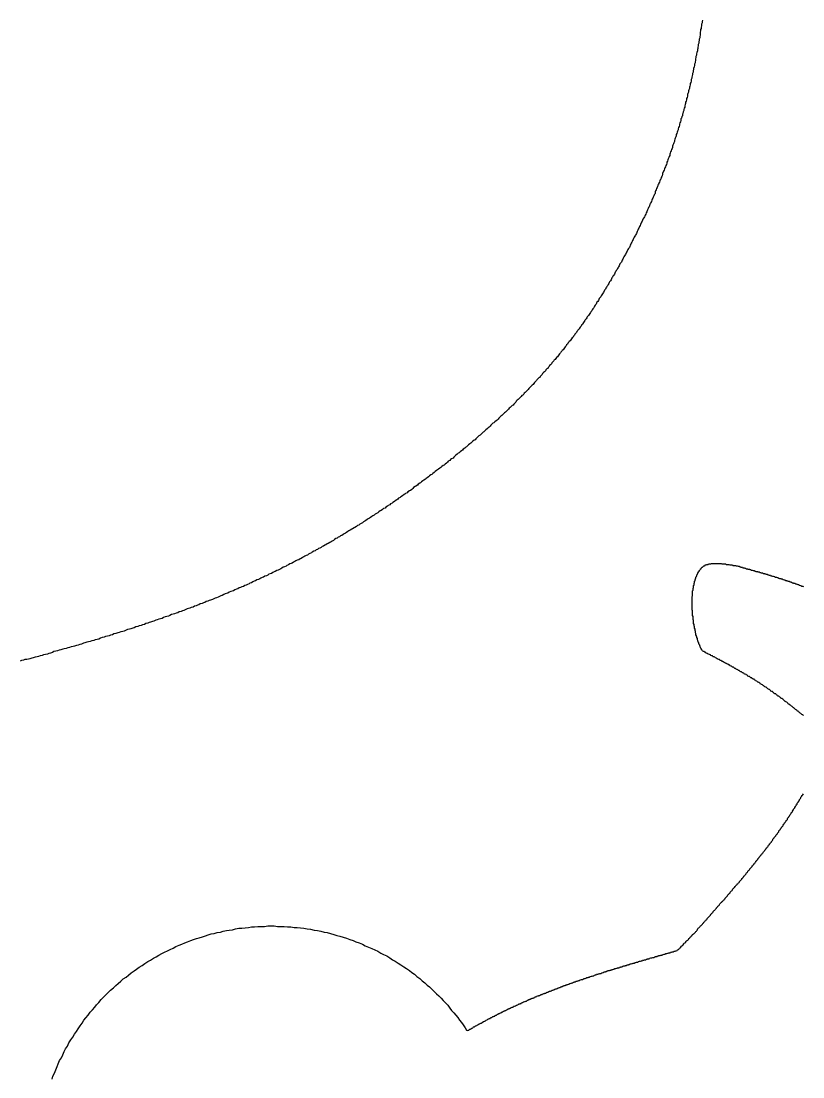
# Model space of a CAD drawing. Header units: millimetres. Extents: x 111 to 2999, y 81 to 1941.
# Drawn here: x 974.79 to 991.46, y 1515.5 to 1538.02 of the extents above; entities that cross this region are included whole.
import ezdxf

# ---------------------------------------------------------------- set-up
doc = ezdxf.new("R2010")
doc.units = ezdxf.units.MM

msp = doc.modelspace()

# ---------------------------------------------------------------- linework, layer by layer
for points in [[(989.32, 1538.043, 0), (989.31, 1538.013, 0), (989.31, 1537.983, 0), (989.3, 1537.953, 0), (989.3, 1537.923, 0), (989.29, 1537.893, 0), (989.29, 1537.863, 0), (989.28, 1537.843, 0), (989.28, 1537.813, 0), (989.27, 1537.783, 0), (989.27, 1537.753, 0), (989.27, 1537.723, 0), (989.26, 1537.693, 0), (989.26, 1537.663, 0), (989.25, 1537.633, 0), (989.25, 1537.603, 0), (989.24, 1537.583, 0), (989.24, 1537.553, 0), (989.23, 1537.523, 0), (989.23, 1537.493, 0), (989.22, 1537.463, 0), (989.22, 1537.433, 0), (989.21, 1537.413, 0), (989.21, 1537.383, 0), (989.2, 1537.353, 0), (989.19, 1537.323, 0), (989.19, 1537.293, 0), (989.18, 1537.263, 0), (989.18, 1537.243, 0), (989.17, 1537.213, 0), (989.17, 1537.183, 0), (989.16, 1537.153, 0), (989.16, 1537.133, 0), (989.15, 1537.103, 0), (989.15, 1537.073, 0), (989.14, 1537.043, 0), (989.13, 1537.013, 0), (989.13, 1536.993, 0), (989.12, 1536.963, 0), (989.12, 1536.933, 0), (989.11, 1536.903, 0), (989.11, 1536.883, 0), (989.1, 1536.853, 0), (989.09, 1536.823, 0), (989.09, 1536.803, 0), (989.08, 1536.773, 0), (989.08, 1536.743, 0), (989.07, 1536.713, 0), (989.06, 1536.693, 0), (989.06, 1536.663, 0), (989.05, 1536.633, 0), (989.04, 1536.613, 0), (989.04, 1536.583, 0), (989.03, 1536.553, 0), (989.02, 1536.533, 0), (989.02, 1536.503, 0), (989.01, 1536.473, 0), (989, 1536.453, 0), (989, 1536.423, 0), (988.99, 1536.393, 0), (988.98, 1536.373, 0), (988.98, 1536.343, 0), (988.97, 1536.313, 0), (988.96, 1536.293, 0), (988.96, 1536.263, 0), (988.95, 1536.243, 0), (988.94, 1536.213, 0), (988.94, 1536.183, 0), (988.93, 1536.163, 0), (988.92, 1536.133, 0), (988.92, 1536.113, 0), (988.91, 1536.083, 0), (988.9, 1536.053, 0), (988.89, 1536.033, 0), (988.89, 1536.003, 0), (988.88, 1535.983, 0), (988.87, 1535.953, 0), (988.86, 1535.933, 0), (988.86, 1535.903, 0), (988.85, 1535.873, 0), (988.84, 1535.853, 0), (988.83, 1535.823, 0), (988.83, 1535.803, 0), (988.82, 1535.773, 0), (988.81, 1535.753, 0), (988.8, 1535.723, 0), (988.8, 1535.703, 0), (988.79, 1535.673, 0), (988.78, 1535.653, 0), (988.77, 1535.623, 0), (988.76, 1535.603, 0), (988.76, 1535.573, 0), (988.75, 1535.553, 0), (988.74, 1535.523, 0), (988.73, 1535.503, 0), (988.72, 1535.473, 0), (988.72, 1535.453, 0), (988.71, 1535.423, 0), (988.7, 1535.403, 0), (988.69, 1535.373, 0), (988.68, 1535.353, 0), (988.68, 1535.323, 0), (988.67, 1535.303, 0), (988.66, 1535.283, 0), (988.65, 1535.253, 0), (988.64, 1535.233, 0), (988.63, 1535.203, 0), (988.62, 1535.183, 0), (988.62, 1535.153, 0), (988.61, 1535.133, 0), (988.6, 1535.113, 0), (988.59, 1535.083, 0), (988.58, 1535.063, 0), (988.57, 1535.033, 0), (988.56, 1535.013, 0), (988.56, 1534.993, 0), (988.55, 1534.963, 0), (988.54, 1534.943, 0), (988.53, 1534.913, 0), (988.52, 1534.893, 0), (988.51, 1534.873, 0), (988.5, 1534.843, 0), (988.49, 1534.823, 0), (988.48, 1534.803, 0), (988.47, 1534.773, 0), (988.47, 1534.753, 0), (988.46, 1534.723, 0), (988.45, 1534.703, 0), (988.44, 1534.683, 0), (988.43, 1534.653, 0), (988.42, 1534.633, 0), (988.41, 1534.613, 0), (988.4, 1534.583, 0), (988.39, 1534.563, 0), (988.38, 1534.543, 0), (988.37, 1534.523, 0), (988.36, 1534.493, 0), (988.35, 1534.473, 0), (988.34, 1534.453, 0), (988.33, 1534.423, 0), (988.32, 1534.403, 0), (988.31, 1534.383, 0), (988.31, 1534.353, 0), (988.3, 1534.333, 0), (988.29, 1534.313, 0), (988.28, 1534.293, 0), (988.27, 1534.263, 0), (988.26, 1534.243, 0), (988.25, 1534.223, 0), (988.24, 1534.203, 0), (988.23, 1534.173, 0), (988.22, 1534.153, 0), (988.21, 1534.133, 0), (988.2, 1534.113, 0), (988.19, 1534.083, 0), (988.18, 1534.063, 0), (988.17, 1534.043, 0), (988.16, 1534.023, 0), (988.15, 1533.993, 0), (988.14, 1533.973, 0), (988.13, 1533.953, 0), (988.12, 1533.933, 0), (988.11, 1533.903, 0), (988.1, 1533.883, 0), (988.09, 1533.863, 0), (988.08, 1533.843, 0), (988.07, 1533.823, 0), (988.05, 1533.793, 0), (988.04, 1533.773, 0), (988.03, 1533.753, 0), (988.02, 1533.733, 0), (988.01, 1533.713, 0), (988, 1533.693, 0), (987.99, 1533.663, 0), (987.98, 1533.643, 0), (987.97, 1533.623, 0), (987.96, 1533.603, 0), (987.95, 1533.583, 0), (987.94, 1533.563, 0), (987.93, 1533.533, 0), (987.92, 1533.513, 0), (987.91, 1533.493, 0), (987.9, 1533.473, 0), (987.89, 1533.453, 0), (987.88, 1533.433, 0), (987.86, 1533.413, 0), (987.85, 1533.383, 0), (987.84, 1533.363, 0), (987.83, 1533.343, 0), (987.82, 1533.323, 0), (987.81, 1533.303, 0), (987.8, 1533.283, 0), (987.79, 1533.263, 0), (987.78, 1533.243, 0), (987.77, 1533.213, 0), (987.76, 1533.193, 0), (987.74, 1533.173, 0), (987.73, 1533.153, 0), (987.72, 1533.133, 0), (987.71, 1533.113, 0), (987.7, 1533.093, 0), (987.69, 1533.073, 0), (987.68, 1533.053, 0), (987.67, 1533.033, 0), (987.66, 1533.013, 0), (987.64, 1532.993, 0), (987.63, 1532.963, 0), (987.62, 1532.943, 0), (987.61, 1532.923, 0), (987.6, 1532.903, 0), (987.59, 1532.883, 0), (987.58, 1532.863, 0), (987.56, 1532.843, 0), (987.55, 1532.823, 0), (987.54, 1532.803, 0), (987.53, 1532.783, 0), (987.52, 1532.763, 0), (987.51, 1532.743, 0), (987.5, 1532.723, 0), (987.48, 1532.703, 0), (987.47, 1532.683, 0), (987.46, 1532.663, 0), (987.45, 1532.643, 0), (987.44, 1532.623, 0), (987.43, 1532.603, 0), (987.41, 1532.583, 0), (987.4, 1532.563, 0), (987.39, 1532.543, 0), (987.38, 1532.523, 0), (987.37, 1532.503, 0), (987.36, 1532.483, 0), (987.34, 1532.463, 0), (987.33, 1532.443, 0), (987.32, 1532.423, 0), (987.31, 1532.403, 0), (987.3, 1532.383, 0), (987.28, 1532.363, 0), (987.27, 1532.343, 0), (987.26, 1532.323, 0), (987.25, 1532.303, 0), (987.23, 1532.283, 0), (987.22, 1532.263, 0), (987.21, 1532.243, 0), (987.2, 1532.223, 0), (987.19, 1532.203, 0), (987.17, 1532.183, 0), (987.16, 1532.163, 0), (987.15, 1532.143, 0), (987.14, 1532.123, 0), (987.12, 1532.103, 0), (987.11, 1532.083, 0), (987.1, 1532.063, 0), (987.09, 1532.043, 0), (987.07, 1532.023, 0), (987.06, 1532.003, 0), (987.05, 1531.983, 0), (987.03, 1531.963, 0), (987.02, 1531.943, 0), (987.01, 1531.923, 0), (987, 1531.903, 0), (986.98, 1531.883, 0), (986.97, 1531.863, 0), (986.96, 1531.843, 0), (986.94, 1531.823, 0), (986.93, 1531.803, 0), (986.92, 1531.783, 0), (986.9, 1531.763, 0), (986.89, 1531.743, 0), (986.88, 1531.733, 0), (986.86, 1531.713, 0), (986.85, 1531.693, 0), (986.84, 1531.673, 0), (986.82, 1531.653, 0), (986.81, 1531.633, 0), (986.8, 1531.613, 0), (986.78, 1531.593, 0), (986.77, 1531.573, 0), (986.76, 1531.553, 0), (986.74, 1531.533, 0), (986.73, 1531.513, 0), (986.71, 1531.493, 0), (986.7, 1531.473, 0), (986.69, 1531.453, 0), (986.67, 1531.433, 0), (986.66, 1531.423, 0), (986.64, 1531.403, 0), (986.63, 1531.383, 0), (986.62, 1531.363, 0), (986.6, 1531.343, 0), (986.59, 1531.323, 0), (986.57, 1531.303, 0), (986.56, 1531.283, 0), (986.54, 1531.263, 0), (986.53, 1531.243, 0), (986.51, 1531.223, 0), (986.5, 1531.203, 0), (986.48, 1531.193, 0), (986.47, 1531.173, 0), (986.45, 1531.153, 0), (986.44, 1531.133, 0), (986.42, 1531.113, 0), (986.41, 1531.093, 0), (986.39, 1531.073, 0), (986.38, 1531.053, 0), (986.36, 1531.033, 0), (986.35, 1531.013, 0), (986.33, 1530.993, 0), (986.32, 1530.983, 0), (986.3, 1530.963, 0), (986.29, 1530.943, 0), (986.27, 1530.923, 0), (986.26, 1530.903, 0), (986.24, 1530.883, 0), (986.23, 1530.863, 0), (986.21, 1530.843, 0), (986.19, 1530.823, 0), (986.18, 1530.803, 0), (986.16, 1530.793, 0), (986.15, 1530.773, 0), (986.13, 1530.753, 0), (986.11, 1530.733, 0), (986.1, 1530.713, 0), (986.08, 1530.693, 0), (986.06, 1530.673, 0), (986.05, 1530.653, 0), (986.03, 1530.633, 0), (986.02, 1530.613, 0), (986, 1530.603, 0), (985.98, 1530.583, 0), (985.97, 1530.563, 0), (985.95, 1530.543, 0), (985.93, 1530.523, 0), (985.91, 1530.503, 0), (985.9, 1530.483, 0), (985.88, 1530.463, 0), (985.86, 1530.443, 0), (985.85, 1530.423, 0), (985.83, 1530.413, 0), (985.81, 1530.393, 0), (985.79, 1530.373, 0), (985.78, 1530.353, 0), (985.76, 1530.333, 0), (985.74, 1530.313, 0), (985.72, 1530.293, 0), (985.71, 1530.273, 0), (985.69, 1530.253, 0), (985.67, 1530.233, 0), (985.65, 1530.223, 0), (985.63, 1530.203, 0), (985.62, 1530.183, 0), (985.6, 1530.163, 0), (985.58, 1530.143, 0), (985.56, 1530.123, 0), (985.54, 1530.103, 0), (985.52, 1530.083, 0), (985.51, 1530.063, 0), (985.49, 1530.043, 0), (985.47, 1530.033, 0), (985.45, 1530.013, 0), (985.43, 1529.993, 0), (985.41, 1529.973, 0), (985.39, 1529.953, 0), (985.37, 1529.933, 0), (985.35, 1529.913, 0), (985.34, 1529.893, 0), (985.32, 1529.873, 0), (985.3, 1529.853, 0), (985.28, 1529.833, 0), (985.26, 1529.823, 0), (985.24, 1529.803, 0), (985.22, 1529.783, 0), (985.2, 1529.763, 0), (985.18, 1529.743, 0), (985.16, 1529.723, 0), (985.14, 1529.703, 0), (985.12, 1529.683, 0), (985.1, 1529.663, 0), (985.08, 1529.643, 0), (985.06, 1529.633, 0), (985.04, 1529.613, 0), (985.02, 1529.593, 0), (985, 1529.573, 0), (984.98, 1529.553, 0), (984.96, 1529.533, 0), (984.94, 1529.513, 0), (984.92, 1529.493, 0), (984.89, 1529.473, 0), (984.87, 1529.453, 0), (984.85, 1529.443, 0), (984.83, 1529.423, 0), (984.81, 1529.403, 0), (984.79, 1529.383, 0), (984.77, 1529.363, 0), (984.75, 1529.343, 0), (984.73, 1529.323, 0), (984.7, 1529.303, 0), (984.68, 1529.283, 0), (984.66, 1529.263, 0), (984.64, 1529.253, 0), (984.62, 1529.233, 0), (984.6, 1529.213, 0), (984.58, 1529.193, 0), (984.55, 1529.173, 0), (984.53, 1529.153, 0), (984.51, 1529.133, 0), (984.49, 1529.113, 0), (984.47, 1529.093, 0), (984.45, 1529.083, 0), (984.42, 1529.063, 0), (984.4, 1529.043, 0), (984.38, 1529.023, 0), (984.36, 1529.003, 0), (984.33, 1528.983, 0), (984.31, 1528.963, 0), (984.29, 1528.943, 0), (984.27, 1528.933, 0), (984.25, 1528.913, 0), (984.22, 1528.893, 0), (984.2, 1528.873, 0), (984.18, 1528.853, 0), (984.15, 1528.833, 0), (984.13, 1528.813, 0), (984.11, 1528.803, 0), (984.09, 1528.783, 0), (984.06, 1528.763, 0), (984.04, 1528.743, 0), (984.02, 1528.723, 0), (984, 1528.703, 0), (983.97, 1528.683, 0), (983.95, 1528.673, 0), (983.93, 1528.653, 0), (983.9, 1528.633, 0), (983.88, 1528.613, 0), (983.86, 1528.593, 0), (983.83, 1528.573, 0), (983.81, 1528.553, 0), (983.79, 1528.543, 0), (983.76, 1528.523, 0), (983.74, 1528.503, 0), (983.72, 1528.483, 0), (983.69, 1528.463, 0), (983.67, 1528.453, 0), (983.65, 1528.433, 0), (983.62, 1528.413, 0), (983.6, 1528.393, 0), (983.57, 1528.373, 0), (983.55, 1528.353, 0), (983.53, 1528.343, 0), (983.5, 1528.323, 0), (983.48, 1528.303, 0), (983.45, 1528.283, 0), (983.43, 1528.263, 0), (983.41, 1528.253, 0), (983.38, 1528.233, 0), (983.36, 1528.213, 0), (983.33, 1528.193, 0), (983.31, 1528.173, 0), (983.29, 1528.163, 0), (983.26, 1528.143, 0), (983.24, 1528.123, 0), (983.21, 1528.103, 0), (983.19, 1528.093, 0), (983.16, 1528.073, 0), (983.14, 1528.053, 0), (983.12, 1528.033, 0), (983.09, 1528.013, 0), (983.07, 1528.003, 0), (983.04, 1527.983, 0), (983.02, 1527.963, 0), (982.99, 1527.943, 0), (982.97, 1527.933, 0), (982.94, 1527.913, 0), (982.92, 1527.893, 0), (982.89, 1527.873, 0), (982.87, 1527.863, 0), (982.84, 1527.843, 0), (982.82, 1527.823, 0), (982.8, 1527.813, 0), (982.77, 1527.793, 0), (982.75, 1527.773, 0), (982.72, 1527.753, 0), (982.7, 1527.743, 0), (982.67, 1527.723, 0), (982.65, 1527.703, 0), (982.62, 1527.693, 0), (982.6, 1527.673, 0), (982.57, 1527.653, 0), (982.55, 1527.633, 0), (982.52, 1527.623, 0), (982.5, 1527.603, 0), (982.47, 1527.583, 0), (982.45, 1527.573, 0), (982.42, 1527.553, 0), (982.4, 1527.533, 0), (982.37, 1527.523, 0), (982.34, 1527.503, 0), (982.32, 1527.483, 0), (982.29, 1527.473, 0), (982.27, 1527.453, 0), (982.24, 1527.433, 0), (982.22, 1527.423, 0), (982.19, 1527.403, 0), (982.17, 1527.393, 0), (982.14, 1527.373, 0), (982.12, 1527.353, 0), (982.09, 1527.343, 0), (982.07, 1527.323, 0), (982.04, 1527.303, 0), (982.01, 1527.293, 0), (981.99, 1527.273, 0), (981.96, 1527.263, 0), (981.94, 1527.243, 0), (981.91, 1527.223, 0), (981.89, 1527.213, 0), (981.86, 1527.193, 0), (981.84, 1527.183, 0), (981.81, 1527.163, 0), (981.78, 1527.153, 0), (981.76, 1527.133, 0), (981.73, 1527.113, 0), (981.71, 1527.103, 0), (981.68, 1527.083, 0), (981.66, 1527.073, 0), (981.63, 1527.053, 0), (981.6, 1527.043, 0), (981.58, 1527.023, 0), (981.55, 1527.013, 0), (981.53, 1526.993, 0), (981.5, 1526.983, 0), (981.47, 1526.963, 0), (981.45, 1526.943, 0), (981.42, 1526.933, 0), (981.4, 1526.913, 0), (981.37, 1526.903, 0), (981.34, 1526.883, 0), (981.32, 1526.873, 0), (981.29, 1526.853, 0), (981.27, 1526.843, 0), (981.24, 1526.823, 0), (981.21, 1526.813, 0), (981.19, 1526.793, 0), (981.16, 1526.783, 0), (981.13, 1526.773, 0), (981.11, 1526.753, 0), (981.08, 1526.743, 0), (981.06, 1526.723, 0), (981.03, 1526.713, 0), (981, 1526.693, 0), (980.98, 1526.683, 0), (980.95, 1526.663, 0), (980.92, 1526.653, 0), (980.9, 1526.633, 0), (980.87, 1526.623, 0), (980.84, 1526.613, 0), (980.82, 1526.593, 0), (980.79, 1526.583, 0), (980.76, 1526.563, 0), (980.74, 1526.553, 0), (980.71, 1526.533, 0), (980.68, 1526.523, 0), (980.65, 1526.513, 0), (980.63, 1526.493, 0), (980.6, 1526.483, 0), (980.57, 1526.463, 0), (980.55, 1526.453, 0), (980.52, 1526.443, 0), (980.49, 1526.423, 0), (980.46, 1526.413, 0), (980.44, 1526.393, 0), (980.41, 1526.383, 0), (980.38, 1526.373, 0), (980.35, 1526.353, 0), (980.33, 1526.343, 0), (980.3, 1526.323, 0), (980.27, 1526.313, 0), (980.24, 1526.303, 0), (980.21, 1526.283, 0), (980.19, 1526.273, 0), (980.16, 1526.263, 0), (980.13, 1526.243, 0), (980.1, 1526.233, 0), (980.07, 1526.223, 0), (980.05, 1526.203, 0), (980.02, 1526.193, 0), (979.99, 1526.183, 0), (979.96, 1526.163, 0), (979.93, 1526.153, 0), (979.9, 1526.143, 0), (979.88, 1526.123, 0), (979.85, 1526.113, 0), (979.82, 1526.103, 0), (979.79, 1526.083, 0), (979.76, 1526.073, 0), (979.73, 1526.063, 0), (979.7, 1526.043, 0), (979.67, 1526.033, 0), (979.65, 1526.023, 0), (979.62, 1526.003, 0), (979.59, 1525.993, 0), (979.56, 1525.983, 0), (979.53, 1525.963, 0), (979.5, 1525.953, 0), (979.47, 1525.943, 0), (979.44, 1525.933, 0), (979.41, 1525.913, 0), (979.38, 1525.903, 0), (979.35, 1525.893, 0), (979.32, 1525.873, 0), (979.29, 1525.863, 0), (979.26, 1525.853, 0), (979.23, 1525.843, 0), (979.2, 1525.823, 0), (979.17, 1525.813, 0), (979.14, 1525.803, 0), (979.11, 1525.793, 0), (979.08, 1525.773, 0), (979.05, 1525.763, 0), (979.02, 1525.753, 0), (978.99, 1525.733, 0), (978.96, 1525.723, 0), (978.93, 1525.713, 0), (978.9, 1525.703, 0), (978.87, 1525.683, 0), (978.83, 1525.673, 0), (978.8, 1525.663, 0), (978.77, 1525.653, 0), (978.74, 1525.643, 0), (978.71, 1525.623, 0), (978.68, 1525.613, 0), (978.65, 1525.603, 0), (978.61, 1525.593, 0), (978.58, 1525.573, 0), (978.55, 1525.563, 0), (978.52, 1525.553, 0), (978.49, 1525.543, 0), (978.46, 1525.523, 0), (978.42, 1525.513, 0), (978.39, 1525.503, 0), (978.36, 1525.493, 0), (978.33, 1525.483, 0), (978.29, 1525.463, 0), (978.26, 1525.453, 0), (978.23, 1525.443, 0), (978.2, 1525.433, 0), (978.16, 1525.423, 0), (978.13, 1525.403, 0), (978.1, 1525.393, 0), (978.06, 1525.383, 0), (978.03, 1525.373, 0), (978, 1525.363, 0), (977.96, 1525.343, 0), (977.93, 1525.333, 0), (977.9, 1525.323, 0), (977.86, 1525.313, 0), (977.83, 1525.303, 0), (977.8, 1525.283, 0), (977.76, 1525.273, 0), (977.73, 1525.263, 0), (977.69, 1525.253, 0), (977.66, 1525.243, 0), (977.62, 1525.223, 0), (977.59, 1525.213, 0), (977.55, 1525.203, 0), (977.52, 1525.193, 0), (977.49, 1525.183, 0), (977.45, 1525.173, 0), (977.42, 1525.153, 0), (977.38, 1525.143, 0), (977.35, 1525.133, 0), (977.31, 1525.123, 0), (977.28, 1525.113, 0), (977.24, 1525.103, 0), (977.2, 1525.083, 0), (977.17, 1525.073, 0), (977.13, 1525.063, 0), (977.1, 1525.053, 0), (977.06, 1525.043, 0), (977.03, 1525.033, 0), (976.99, 1525.013, 0), (976.96, 1525.003, 0), (976.92, 1524.993, 0), (976.88, 1524.983, 0), (976.85, 1524.973, 0), (976.81, 1524.963, 0), (976.77, 1524.953, 0), (976.74, 1524.933, 0), (976.7, 1524.923, 0), (976.67, 1524.913, 0), (976.63, 1524.903, 0), (976.59, 1524.893, 0), (976.56, 1524.883, 0), (976.52, 1524.873, 0), (976.48, 1524.863, 0), (976.45, 1524.843, 0), (976.41, 1524.833, 0), (976.37, 1524.823, 0), (976.34, 1524.813, 0), (976.3, 1524.803, 0), (976.26, 1524.793, 0), (976.23, 1524.783, 0), (976.19, 1524.773, 0), (976.15, 1524.763, 0), (976.12, 1524.753, 0), (976.08, 1524.733, 0), (976.04, 1524.723, 0), (976.01, 1524.713, 0), (975.97, 1524.703, 0), (975.93, 1524.693, 0), (975.9, 1524.683, 0), (975.86, 1524.673, 0), (975.82, 1524.663, 0), (975.79, 1524.653, 0), (975.75, 1524.643, 0), (975.71, 1524.633, 0), (975.68, 1524.623, 0), (975.64, 1524.613, 0), (975.6, 1524.603, 0), (975.57, 1524.593, 0), (975.53, 1524.583, 0), (975.49, 1524.573, 0), (975.46, 1524.553, 0), (975.42, 1524.543, 0), (975.38, 1524.533, 0), (975.35, 1524.523, 0), (975.31, 1524.513, 0), (975.27, 1524.503, 0), (975.24, 1524.493, 0), (975.2, 1524.483, 0), (975.16, 1524.473, 0), (975.13, 1524.463, 0), (975.09, 1524.453, 0), (975.05, 1524.443, 0), (975.02, 1524.433, 0), (974.98, 1524.423, 0), (974.95, 1524.413, 0), (974.91, 1524.403, 0), (974.87, 1524.403, 0), (974.84, 1524.393, 0), (974.8, 1524.383, 0), (974.77, 1524.373, 0)], [(991.47, 1523.213, 0), (991.46, 1523.223, 0), (991.45, 1523.223, 0), (991.44, 1523.233, 0), (991.43, 1523.243, 0), (991.42, 1523.253, 0), (991.4, 1523.263, 0), (991.39, 1523.273, 0), (991.38, 1523.283, 0), (991.37, 1523.293, 0), (991.36, 1523.303, 0), (991.35, 1523.303, 0), (991.34, 1523.313, 0), (991.33, 1523.323, 0), (991.32, 1523.333, 0), (991.3, 1523.343, 0), (991.29, 1523.353, 0), (991.28, 1523.363, 0), (991.27, 1523.373, 0), (991.26, 1523.373, 0), (991.25, 1523.383, 0), (991.24, 1523.393, 0), (991.23, 1523.403, 0), (991.22, 1523.413, 0), (991.2, 1523.423, 0), (991.19, 1523.433, 0), (991.18, 1523.443, 0), (991.17, 1523.443, 0), (991.16, 1523.453, 0), (991.15, 1523.463, 0), (991.14, 1523.473, 0), (991.13, 1523.483, 0), (991.12, 1523.493, 0), (991.1, 1523.503, 0), (991.09, 1523.513, 0), (991.08, 1523.513, 0), (991.07, 1523.523, 0), (991.06, 1523.533, 0), (991.05, 1523.543, 0), (991.04, 1523.553, 0), (991.03, 1523.563, 0), (991.01, 1523.573, 0), (991, 1523.573, 0), (990.99, 1523.583, 0), (990.98, 1523.593, 0), (990.97, 1523.603, 0), (990.96, 1523.613, 0), (990.95, 1523.623, 0), (990.93, 1523.623, 0), (990.92, 1523.633, 0), (990.91, 1523.643, 0), (990.9, 1523.653, 0), (990.89, 1523.663, 0), (990.88, 1523.673, 0), (990.86, 1523.673, 0), (990.85, 1523.683, 0), (990.84, 1523.693, 0), (990.83, 1523.703, 0), (990.82, 1523.713, 0), (990.81, 1523.723, 0), (990.8, 1523.723, 0), (990.78, 1523.733, 0), (990.77, 1523.743, 0), (990.76, 1523.753, 0), (990.75, 1523.763, 0), (990.74, 1523.763, 0), (990.73, 1523.773, 0), (990.71, 1523.783, 0), (990.7, 1523.793, 0), (990.69, 1523.803, 0), (990.68, 1523.813, 0), (990.67, 1523.813, 0), (990.65, 1523.823, 0), (990.64, 1523.833, 0), (990.63, 1523.843, 0), (990.62, 1523.843, 0), (990.61, 1523.853, 0), (990.6, 1523.863, 0), (990.58, 1523.873, 0), (990.57, 1523.883, 0), (990.56, 1523.883, 0), (990.55, 1523.893, 0), (990.54, 1523.903, 0), (990.52, 1523.913, 0), (990.51, 1523.923, 0), (990.5, 1523.923, 0), (990.49, 1523.933, 0), (990.48, 1523.943, 0), (990.46, 1523.953, 0), (990.45, 1523.953, 0), (990.44, 1523.963, 0), (990.43, 1523.973, 0), (990.42, 1523.983, 0), (990.4, 1523.983, 0), (990.39, 1523.993, 0), (990.38, 1524.003, 0), (990.37, 1524.013, 0), (990.35, 1524.013, 0), (990.34, 1524.023, 0), (990.33, 1524.033, 0), (990.32, 1524.043, 0), (990.31, 1524.043, 0), (990.29, 1524.053, 0), (990.28, 1524.063, 0), (990.27, 1524.073, 0), (990.26, 1524.073, 0), (990.25, 1524.083, 0), (990.23, 1524.093, 0), (990.22, 1524.093, 0), (990.21, 1524.103, 0), (990.2, 1524.113, 0), (990.18, 1524.123, 0), (990.17, 1524.123, 0), (990.16, 1524.133, 0), (990.15, 1524.143, 0), (990.14, 1524.143, 0), (990.12, 1524.153, 0), (990.11, 1524.163, 0), (990.1, 1524.173, 0), (990.09, 1524.173, 0), (990.07, 1524.183, 0), (990.06, 1524.193, 0), (990.05, 1524.193, 0), (990.04, 1524.203, 0), (990.02, 1524.213, 0), (990.01, 1524.213, 0), (990, 1524.223, 0), (989.99, 1524.233, 0), (989.98, 1524.243, 0), (989.96, 1524.243, 0), (989.95, 1524.253, 0), (989.94, 1524.263, 0), (989.93, 1524.263, 0), (989.91, 1524.273, 0), (989.9, 1524.283, 0), (989.89, 1524.283, 0), (989.88, 1524.293, 0), (989.86, 1524.303, 0), (989.85, 1524.303, 0), (989.84, 1524.313, 0), (989.83, 1524.323, 0), (989.81, 1524.323, 0), (989.8, 1524.333, 0), (989.79, 1524.343, 0), (989.78, 1524.343, 0), (989.76, 1524.353, 0), (989.75, 1524.363, 0), (989.74, 1524.363, 0), (989.73, 1524.373, 0), (989.71, 1524.383, 0), (989.7, 1524.383, 0), (989.69, 1524.393, 0), (989.68, 1524.403, 0), (989.67, 1524.403, 0), (989.65, 1524.413, 0), (989.64, 1524.423, 0), (989.63, 1524.423, 0), (989.62, 1524.433, 0), (989.6, 1524.443, 0), (989.59, 1524.443, 0), (989.58, 1524.453, 0), (989.57, 1524.463, 0), (989.55, 1524.463, 0), (989.54, 1524.473, 0), (989.53, 1524.483, 0), (989.52, 1524.483, 0), (989.5, 1524.493, 0), (989.49, 1524.503, 0), (989.48, 1524.503, 0), (989.47, 1524.513, 0), (989.45, 1524.523, 0), (989.44, 1524.523, 0), (989.43, 1524.533, 0), (989.42, 1524.533, 0), (989.4, 1524.543, 0), (989.39, 1524.553, 0), (989.38, 1524.553, 0), (989.37, 1524.563, 0), (989.35, 1524.573, 0), (989.34, 1524.573, 0), (989.33, 1524.583, 0), (989.32, 1524.593, 0), (989.31, 1524.603, 0), (989.31, 1524.603, 0), (989.3, 1524.613, 0), (989.3, 1524.623, 0), (989.29, 1524.633, 0), (989.29, 1524.643, 0), (989.28, 1524.653, 0), (989.28, 1524.663, 0), (989.27, 1524.673, 0), (989.27, 1524.683, 0), (989.26, 1524.703, 0), (989.26, 1524.713, 0), (989.25, 1524.723, 0), (989.25, 1524.733, 0), (989.24, 1524.743, 0), (989.24, 1524.763, 0), (989.23, 1524.773, 0), (989.23, 1524.783, 0), (989.22, 1524.803, 0), (989.22, 1524.813, 0), (989.21, 1524.823, 0), (989.21, 1524.843, 0), (989.21, 1524.853, 0), (989.2, 1524.873, 0), (989.2, 1524.883, 0), (989.19, 1524.903, 0), (989.19, 1524.913, 0), (989.18, 1524.933, 0), (989.18, 1524.943, 0), (989.18, 1524.963, 0), (989.17, 1524.973, 0), (989.17, 1524.993, 0), (989.17, 1525.003, 0), (989.16, 1525.023, 0), (989.16, 1525.043, 0), (989.16, 1525.053, 0), (989.15, 1525.073, 0), (989.15, 1525.093, 0), (989.15, 1525.103, 0), (989.14, 1525.123, 0), (989.14, 1525.143, 0), (989.14, 1525.153, 0), (989.13, 1525.173, 0), (989.13, 1525.193, 0), (989.13, 1525.203, 0), (989.13, 1525.223, 0), (989.13, 1525.243, 0), (989.12, 1525.253, 0), (989.12, 1525.273, 0), (989.12, 1525.293, 0), (989.12, 1525.303, 0), (989.12, 1525.323, 0), (989.11, 1525.343, 0), (989.11, 1525.353, 0), (989.11, 1525.373, 0), (989.11, 1525.393, 0), (989.11, 1525.413, 0), (989.11, 1525.423, 0), (989.11, 1525.443, 0), (989.1, 1525.463, 0), (989.1, 1525.473, 0), (989.1, 1525.493, 0), (989.1, 1525.513, 0), (989.1, 1525.523, 0), (989.1, 1525.543, 0), (989.1, 1525.563, 0), (989.1, 1525.573, 0), (989.1, 1525.593, 0), (989.1, 1525.603, 0), (989.1, 1525.623, 0), (989.1, 1525.643, 0), (989.1, 1525.653, 0), (989.1, 1525.673, 0), (989.1, 1525.693, 0), (989.1, 1525.703, 0), (989.1, 1525.723, 0), (989.1, 1525.733, 0), (989.1, 1525.753, 0), (989.11, 1525.763, 0), (989.11, 1525.783, 0), (989.11, 1525.793, 0), (989.11, 1525.813, 0), (989.11, 1525.823, 0), (989.11, 1525.843, 0), (989.11, 1525.853, 0), (989.11, 1525.873, 0), (989.12, 1525.883, 0), (989.12, 1525.903, 0), (989.12, 1525.913, 0), (989.12, 1525.923, 0), (989.13, 1525.943, 0), (989.13, 1525.953, 0), (989.13, 1525.973, 0), (989.13, 1525.983, 0), (989.14, 1525.993, 0), (989.14, 1526.013, 0), (989.14, 1526.023, 0), (989.14, 1526.033, 0), (989.15, 1526.043, 0), (989.15, 1526.063, 0), (989.15, 1526.073, 0), (989.16, 1526.083, 0), (989.16, 1526.093, 0), (989.16, 1526.103, 0), (989.17, 1526.123, 0), (989.17, 1526.133, 0), (989.18, 1526.143, 0), (989.18, 1526.153, 0), (989.18, 1526.163, 0), (989.19, 1526.173, 0), (989.19, 1526.183, 0), (989.2, 1526.193, 0), (989.2, 1526.203, 0), (989.2, 1526.213, 0), (989.21, 1526.223, 0), (989.21, 1526.233, 0), (989.22, 1526.243, 0), (989.22, 1526.253, 0), (989.23, 1526.263, 0), (989.23, 1526.273, 0), (989.24, 1526.273, 0), (989.24, 1526.283, 0), (989.25, 1526.293, 0), (989.25, 1526.303, 0), (989.26, 1526.303, 0), (989.26, 1526.313, 0), (989.27, 1526.323, 0), (989.27, 1526.323, 0), (989.28, 1526.333, 0), (989.28, 1526.343, 0), (989.29, 1526.343, 0), (989.29, 1526.353, 0), (989.3, 1526.353, 0), (989.3, 1526.363, 0), (989.31, 1526.373, 0), (989.32, 1526.373, 0), (989.32, 1526.373, 0), (989.33, 1526.383, 0), (989.33, 1526.383, 0), (989.34, 1526.393, 0), (989.34, 1526.393, 0), (989.35, 1526.403, 0), (989.35, 1526.403, 0), (989.36, 1526.403, 0), (989.37, 1526.413, 0), (989.37, 1526.413, 0), (989.38, 1526.413, 0), (989.38, 1526.423, 0), (989.39, 1526.423, 0), (989.4, 1526.423, 0), (989.4, 1526.423, 0), (989.41, 1526.433, 0), (989.42, 1526.433, 0), (989.43, 1526.433, 0), (989.43, 1526.433, 0), (989.44, 1526.433, 0), (989.45, 1526.443, 0), (989.46, 1526.443, 0), (989.47, 1526.443, 0), (989.48, 1526.443, 0), (989.49, 1526.443, 0), (989.5, 1526.443, 0), (989.51, 1526.453, 0), (989.52, 1526.453, 0), (989.53, 1526.453, 0), (989.54, 1526.453, 0), (989.55, 1526.453, 0), (989.56, 1526.453, 0), (989.57, 1526.453, 0), (989.58, 1526.453, 0), (989.59, 1526.453, 0), (989.6, 1526.453, 0), (989.61, 1526.453, 0), (989.63, 1526.453, 0), (989.64, 1526.453, 0), (989.65, 1526.453, 0), (989.66, 1526.453, 0), (989.68, 1526.453, 0), (989.69, 1526.453, 0), (989.7, 1526.453, 0), (989.72, 1526.453, 0), (989.73, 1526.443, 0), (989.74, 1526.443, 0), (989.76, 1526.443, 0), (989.77, 1526.443, 0), (989.78, 1526.443, 0), (989.8, 1526.443, 0), (989.81, 1526.443, 0), (989.83, 1526.433, 0), (989.84, 1526.433, 0), (989.86, 1526.433, 0), (989.87, 1526.433, 0), (989.88, 1526.433, 0), (989.9, 1526.423, 0), (989.91, 1526.423, 0), (989.93, 1526.423, 0), (989.94, 1526.423, 0), (989.96, 1526.423, 0), (989.97, 1526.413, 0), (989.99, 1526.413, 0), (990, 1526.413, 0), (990.02, 1526.413, 0), (990.04, 1526.403, 0), (990.05, 1526.403, 0), (990.06, 1526.403, 0), (990.08, 1526.393, 0), (990.09, 1526.393, 0), (990.1, 1526.393, 0), (990.12, 1526.383, 0), (990.13, 1526.383, 0), (990.14, 1526.373, 0), (990.16, 1526.373, 0), (990.17, 1526.373, 0), (990.18, 1526.363, 0), (990.2, 1526.363, 0), (990.21, 1526.363, 0), (990.22, 1526.353, 0), (990.24, 1526.353, 0), (990.25, 1526.343, 0), (990.26, 1526.343, 0), (990.28, 1526.343, 0), (990.29, 1526.333, 0), (990.3, 1526.333, 0), (990.32, 1526.333, 0), (990.33, 1526.323, 0), (990.34, 1526.323, 0), (990.36, 1526.313, 0), (990.37, 1526.313, 0), (990.38, 1526.313, 0), (990.4, 1526.303, 0), (990.41, 1526.303, 0), (990.42, 1526.303, 0), (990.44, 1526.293, 0), (990.45, 1526.293, 0), (990.46, 1526.283, 0), (990.48, 1526.283, 0), (990.49, 1526.283, 0), (990.5, 1526.273, 0), (990.52, 1526.273, 0), (990.53, 1526.273, 0), (990.54, 1526.263, 0), (990.56, 1526.263, 0), (990.57, 1526.253, 0), (990.58, 1526.253, 0), (990.6, 1526.253, 0), (990.61, 1526.243, 0), (990.62, 1526.243, 0), (990.64, 1526.243, 0), (990.65, 1526.233, 0), (990.66, 1526.233, 0), (990.68, 1526.223, 0), (990.69, 1526.223, 0), (990.7, 1526.223, 0), (990.72, 1526.213, 0), (990.73, 1526.213, 0), (990.74, 1526.203, 0), (990.75, 1526.203, 0), (990.77, 1526.203, 0), (990.78, 1526.193, 0), (990.79, 1526.193, 0), (990.81, 1526.183, 0), (990.82, 1526.183, 0), (990.83, 1526.183, 0), (990.85, 1526.173, 0), (990.86, 1526.173, 0), (990.87, 1526.163, 0), (990.89, 1526.163, 0), (990.9, 1526.163, 0), (990.91, 1526.153, 0), (990.93, 1526.153, 0), (990.94, 1526.143, 0), (990.95, 1526.143, 0), (990.96, 1526.133, 0), (990.98, 1526.133, 0), (990.99, 1526.133, 0), (991, 1526.123, 0), (991.02, 1526.123, 0), (991.03, 1526.113, 0), (991.04, 1526.113, 0), (991.06, 1526.103, 0), (991.07, 1526.103, 0), (991.08, 1526.103, 0), (991.09, 1526.093, 0), (991.11, 1526.093, 0), (991.12, 1526.083, 0), (991.13, 1526.083, 0), (991.15, 1526.073, 0), (991.16, 1526.073, 0), (991.17, 1526.073, 0), (991.19, 1526.063, 0), (991.2, 1526.063, 0), (991.21, 1526.053, 0), (991.22, 1526.053, 0), (991.24, 1526.043, 0), (991.25, 1526.043, 0), (991.26, 1526.033, 0), (991.28, 1526.033, 0), (991.29, 1526.033, 0), (991.3, 1526.023, 0), (991.32, 1526.023, 0), (991.33, 1526.013, 0), (991.34, 1526.013, 0), (991.35, 1526.003, 0), (991.37, 1526.003, 0), (991.38, 1525.993, 0), (991.39, 1525.993, 0), (991.41, 1525.983, 0), (991.42, 1525.983, 0), (991.43, 1525.973, 0), (991.44, 1525.973, 0), (991.46, 1525.973, 0), (991.47, 1525.963, 0)], [(975.45, 1515.453, 0), (975.47, 1515.523, 0), (975.5, 1515.583, 0), (975.53, 1515.653, 0), (975.56, 1515.723, 0), (975.58, 1515.783, 0), (975.61, 1515.853, 0), (975.65, 1515.913, 0), (975.68, 1515.973, 0), (975.71, 1516.043, 0), (975.74, 1516.103, 0), (975.78, 1516.163, 0), (975.81, 1516.233, 0), (975.85, 1516.293, 0), (975.89, 1516.353, 0), (975.93, 1516.413, 0), (975.97, 1516.473, 0), (976.01, 1516.533, 0), (976.05, 1516.593, 0), (976.09, 1516.653, 0), (976.13, 1516.713, 0), (976.17, 1516.763, 0), (976.22, 1516.823, 0), (976.26, 1516.883, 0), (976.31, 1516.933, 0), (976.36, 1516.993, 0), (976.4, 1517.043, 0), (976.45, 1517.093, 0), (976.5, 1517.153, 0), (976.55, 1517.203, 0), (976.6, 1517.253, 0), (976.65, 1517.303, 0), (976.7, 1517.353, 0), (976.76, 1517.403, 0), (976.81, 1517.453, 0), (976.86, 1517.493, 0), (976.92, 1517.543, 0), (976.97, 1517.593, 0), (977.03, 1517.633, 0), (977.08, 1517.673, 0), (977.14, 1517.723, 0), (977.2, 1517.763, 0), (977.25, 1517.803, 0), (977.31, 1517.843, 0), (977.37, 1517.883, 0), (977.43, 1517.923, 0), (977.49, 1517.963, 0), (977.55, 1517.993, 0), (977.61, 1518.033, 0), (977.67, 1518.063, 0), (977.73, 1518.103, 0), (977.79, 1518.133, 0), (977.85, 1518.163, 0), (977.91, 1518.193, 0), (977.97, 1518.223, 0), (978.03, 1518.253, 0), (978.09, 1518.283, 0), (978.16, 1518.313, 0), (978.22, 1518.333, 0), (978.28, 1518.363, 0), (978.34, 1518.383, 0), (978.41, 1518.413, 0), (978.47, 1518.433, 0), (978.53, 1518.453, 0), (978.59, 1518.473, 0), (978.66, 1518.493, 0), (978.72, 1518.513, 0), (978.78, 1518.533, 0), (978.84, 1518.553, 0), (978.91, 1518.563, 0), (978.97, 1518.583, 0), (979.04, 1518.593, 0), (979.1, 1518.613, 0), (979.17, 1518.623, 0), (979.23, 1518.633, 0), (979.3, 1518.643, 0), (979.36, 1518.663, 0), (979.43, 1518.673, 0), (979.5, 1518.673, 0), (979.57, 1518.683, 0), (979.64, 1518.693, 0), (979.7, 1518.703, 0), (979.77, 1518.703, 0), (979.84, 1518.713, 0), (979.91, 1518.713, 0), (979.98, 1518.713, 0), (980.05, 1518.723, 0), (980.12, 1518.723, 0), (980.19, 1518.723, 0), (980.26, 1518.713, 0), (980.33, 1518.713, 0), (980.4, 1518.713, 0), (980.47, 1518.703, 0), (980.54, 1518.703, 0), (980.61, 1518.693, 0), (980.68, 1518.693, 0), (980.75, 1518.683, 0), (980.82, 1518.673, 0), (980.89, 1518.663, 0), (980.96, 1518.653, 0), (981.04, 1518.633, 0), (981.11, 1518.623, 0), (981.18, 1518.613, 0), (981.25, 1518.593, 0), (981.32, 1518.583, 0), (981.39, 1518.563, 0), (981.46, 1518.543, 0), (981.52, 1518.523, 0), (981.59, 1518.503, 0), (981.66, 1518.483, 0), (981.73, 1518.463, 0), (981.8, 1518.433, 0), (981.87, 1518.413, 0), (981.93, 1518.383, 0), (982, 1518.363, 0), (982.07, 1518.333, 0), (982.13, 1518.303, 0), (982.2, 1518.273, 0), (982.27, 1518.243, 0), (982.33, 1518.213, 0), (982.4, 1518.183, 0), (982.46, 1518.143, 0), (982.52, 1518.113, 0), (982.59, 1518.083, 0), (982.65, 1518.043, 0), (982.71, 1518.003, 0), (982.77, 1517.973, 0), (982.83, 1517.933, 0), (982.89, 1517.893, 0), (982.95, 1517.853, 0), (983.01, 1517.813, 0), (983.07, 1517.773, 0), (983.12, 1517.733, 0), (983.18, 1517.693, 0), (983.23, 1517.643, 0), (983.29, 1517.603, 0), (983.34, 1517.553, 0), (983.4, 1517.513, 0), (983.45, 1517.463, 0), (983.5, 1517.423, 0), (983.55, 1517.373, 0), (983.6, 1517.323, 0), (983.65, 1517.273, 0), (983.7, 1517.233, 0), (983.75, 1517.183, 0), (983.79, 1517.133, 0), (983.84, 1517.083, 0), (983.89, 1517.033, 0), (983.93, 1516.973, 0), (983.97, 1516.923, 0), (984.02, 1516.873, 0), (984.06, 1516.823, 0), (984.1, 1516.773, 0), (984.14, 1516.713, 0), (984.18, 1516.663, 0), (984.22, 1516.613, 0), (984.26, 1516.553, 0), (984.29, 1516.503, 0), (984.31, 1516.493, 0), (984.32, 1516.503, 0), (984.34, 1516.503, 0), (984.35, 1516.513, 0), (984.36, 1516.523, 0), (984.37, 1516.523, 0), (984.38, 1516.533, 0), (984.4, 1516.543, 0), (984.41, 1516.543, 0), (984.42, 1516.553, 0), (984.43, 1516.563, 0), (984.44, 1516.573, 0), (984.46, 1516.573, 0), (984.47, 1516.583, 0), (984.48, 1516.593, 0), (984.49, 1516.593, 0), (984.51, 1516.603, 0), (984.52, 1516.613, 0), (984.53, 1516.613, 0), (984.54, 1516.623, 0), (984.56, 1516.633, 0), (984.57, 1516.633, 0), (984.58, 1516.643, 0), (984.59, 1516.653, 0), (984.6, 1516.653, 0), (984.62, 1516.663, 0), (984.63, 1516.673, 0), (984.64, 1516.673, 0), (984.65, 1516.683, 0), (984.67, 1516.693, 0), (984.68, 1516.693, 0), (984.69, 1516.703, 0), (984.7, 1516.713, 0), (984.71, 1516.713, 0), (984.73, 1516.723, 0), (984.74, 1516.733, 0), (984.75, 1516.733, 0), (984.76, 1516.743, 0), (984.78, 1516.753, 0), (984.79, 1516.753, 0), (984.8, 1516.763, 0), (984.81, 1516.773, 0), (984.83, 1516.773, 0), (984.84, 1516.783, 0), (984.85, 1516.793, 0), (984.86, 1516.793, 0), (984.88, 1516.803, 0), (984.89, 1516.803, 0), (984.9, 1516.813, 0), (984.91, 1516.823, 0), (984.93, 1516.823, 0), (984.94, 1516.833, 0), (984.95, 1516.843, 0), (984.96, 1516.843, 0), (984.98, 1516.853, 0), (984.99, 1516.853, 0), (985, 1516.863, 0), (985.01, 1516.873, 0), (985.02, 1516.873, 0), (985.04, 1516.883, 0), (985.05, 1516.893, 0), (985.06, 1516.893, 0), (985.07, 1516.903, 0), (985.09, 1516.903, 0), (985.1, 1516.913, 0), (985.11, 1516.923, 0), (985.12, 1516.923, 0), (985.14, 1516.933, 0), (985.15, 1516.933, 0), (985.16, 1516.943, 0), (985.17, 1516.953, 0), (985.19, 1516.953, 0), (985.2, 1516.963, 0), (985.21, 1516.963, 0), (985.22, 1516.973, 0), (985.24, 1516.983, 0), (985.25, 1516.983, 0), (985.26, 1516.993, 0), (985.28, 1516.993, 0), (985.29, 1517.003, 0), (985.3, 1517.013, 0), (985.31, 1517.013, 0), (985.33, 1517.023, 0), (985.34, 1517.023, 0), (985.35, 1517.033, 0), (985.36, 1517.033, 0), (985.38, 1517.043, 0), (985.39, 1517.053, 0), (985.4, 1517.053, 0), (985.41, 1517.063, 0), (985.43, 1517.063, 0), (985.44, 1517.073, 0), (985.45, 1517.073, 0), (985.46, 1517.083, 0), (985.48, 1517.093, 0), (985.49, 1517.093, 0), (985.5, 1517.103, 0), (985.51, 1517.103, 0), (985.53, 1517.113, 0), (985.54, 1517.113, 0), (985.55, 1517.123, 0), (985.57, 1517.123, 0), (985.58, 1517.133, 0), (985.59, 1517.143, 0), (985.6, 1517.143, 0), (985.62, 1517.153, 0), (985.63, 1517.153, 0), (985.64, 1517.163, 0), (985.65, 1517.163, 0), (985.67, 1517.173, 0), (985.68, 1517.173, 0), (985.69, 1517.183, 0), (985.71, 1517.183, 0), (985.72, 1517.193, 0), (985.73, 1517.193, 0), (985.74, 1517.203, 0), (985.76, 1517.213, 0), (985.77, 1517.213, 0), (985.78, 1517.223, 0), (985.79, 1517.223, 0), (985.81, 1517.233, 0), (985.82, 1517.233, 0), (985.83, 1517.243, 0), (985.85, 1517.243, 0), (985.86, 1517.253, 0), (985.87, 1517.253, 0), (985.88, 1517.263, 0), (985.9, 1517.263, 0), (985.91, 1517.273, 0), (985.92, 1517.273, 0), (985.94, 1517.283, 0), (985.95, 1517.283, 0), (985.96, 1517.293, 0), (985.97, 1517.293, 0), (985.99, 1517.303, 0), (986, 1517.303, 0), (986.01, 1517.313, 0), (986.02, 1517.313, 0), (986.04, 1517.323, 0), (986.05, 1517.323, 0), (986.06, 1517.333, 0), (986.08, 1517.333, 0), (986.09, 1517.343, 0), (986.1, 1517.343, 0), (986.11, 1517.353, 0), (986.13, 1517.353, 0), (986.14, 1517.363, 0), (986.15, 1517.363, 0), (986.17, 1517.373, 0), (986.18, 1517.373, 0), (986.19, 1517.383, 0), (986.21, 1517.383, 0), (986.22, 1517.393, 0), (986.23, 1517.393, 0), (986.24, 1517.403, 0), (986.26, 1517.403, 0), (986.27, 1517.413, 0), (986.28, 1517.413, 0), (986.3, 1517.423, 0), (986.31, 1517.423, 0), (986.32, 1517.433, 0), (986.33, 1517.433, 0), (986.35, 1517.443, 0), (986.36, 1517.443, 0), (986.37, 1517.453, 0), (986.39, 1517.453, 0), (986.4, 1517.463, 0), (986.41, 1517.463, 0), (986.42, 1517.473, 0), (986.44, 1517.473, 0), (986.45, 1517.473, 0), (986.46, 1517.483, 0), (986.48, 1517.483, 0), (986.49, 1517.493, 0), (986.5, 1517.493, 0), (986.52, 1517.503, 0), (986.53, 1517.503, 0), (986.54, 1517.513, 0), (986.55, 1517.513, 0), (986.57, 1517.523, 0), (986.58, 1517.523, 0), (986.59, 1517.533, 0), (986.61, 1517.533, 0), (986.62, 1517.543, 0), (986.63, 1517.543, 0), (986.65, 1517.543, 0), (986.66, 1517.553, 0), (986.67, 1517.553, 0), (986.68, 1517.563, 0), (986.7, 1517.563, 0), (986.71, 1517.573, 0), (986.72, 1517.573, 0), (986.74, 1517.583, 0), (986.75, 1517.583, 0), (986.76, 1517.583, 0), (986.78, 1517.593, 0), (986.79, 1517.593, 0), (986.8, 1517.603, 0), (986.82, 1517.603, 0), (986.83, 1517.613, 0), (986.84, 1517.613, 0), (986.85, 1517.623, 0), (986.87, 1517.623, 0), (986.88, 1517.623, 0), (986.89, 1517.633, 0), (986.91, 1517.633, 0), (986.92, 1517.643, 0), (986.93, 1517.643, 0), (986.95, 1517.653, 0), (986.96, 1517.653, 0), (986.97, 1517.653, 0), (986.99, 1517.663, 0), (987, 1517.663, 0), (987.01, 1517.673, 0), (987.02, 1517.673, 0), (987.04, 1517.683, 0), (987.05, 1517.683, 0), (987.06, 1517.693, 0), (987.08, 1517.693, 0), (987.09, 1517.693, 0), (987.1, 1517.703, 0), (987.12, 1517.703, 0), (987.13, 1517.713, 0), (987.14, 1517.713, 0), (987.16, 1517.713, 0), (987.17, 1517.723, 0), (987.18, 1517.723, 0), (987.2, 1517.733, 0), (987.21, 1517.733, 0), (987.22, 1517.743, 0), (987.24, 1517.743, 0), (987.25, 1517.743, 0), (987.26, 1517.753, 0), (987.27, 1517.753, 0), (987.29, 1517.763, 0), (987.3, 1517.763, 0), (987.31, 1517.773, 0), (987.33, 1517.773, 0), (987.34, 1517.773, 0), (987.35, 1517.783, 0), (987.37, 1517.783, 0), (987.38, 1517.793, 0), (987.39, 1517.793, 0), (987.41, 1517.793, 0), (987.42, 1517.803, 0), (987.43, 1517.803, 0), (987.45, 1517.813, 0), (987.46, 1517.813, 0), (987.47, 1517.813, 0), (987.49, 1517.823, 0), (987.5, 1517.823, 0), (987.51, 1517.833, 0), (987.53, 1517.833, 0), (987.54, 1517.833, 0), (987.55, 1517.843, 0), (987.57, 1517.843, 0), (987.58, 1517.853, 0), (987.59, 1517.853, 0), (987.6, 1517.853, 0), (987.62, 1517.863, 0), (987.63, 1517.863, 0), (987.64, 1517.873, 0), (987.66, 1517.873, 0), (987.67, 1517.873, 0), (987.68, 1517.883, 0), (987.7, 1517.883, 0), (987.71, 1517.893, 0), (987.72, 1517.893, 0), (987.74, 1517.893, 0), (987.75, 1517.903, 0), (987.76, 1517.903, 0), (987.78, 1517.913, 0), (987.79, 1517.913, 0), (987.8, 1517.913, 0), (987.82, 1517.923, 0), (987.83, 1517.923, 0), (987.84, 1517.933, 0), (987.86, 1517.933, 0), (987.87, 1517.933, 0), (987.88, 1517.943, 0), (987.9, 1517.943, 0), (987.91, 1517.953, 0), (987.92, 1517.953, 0), (987.94, 1517.953, 0), (987.95, 1517.963, 0), (987.96, 1517.963, 0), (987.98, 1517.973, 0), (987.99, 1517.973, 0), (988, 1517.973, 0), (988.02, 1517.983, 0), (988.03, 1517.983, 0), (988.04, 1517.993, 0), (988.06, 1517.993, 0), (988.07, 1517.993, 0), (988.08, 1518.003, 0), (988.1, 1518.003, 0), (988.11, 1518.003, 0), (988.12, 1518.013, 0), (988.14, 1518.013, 0), (988.15, 1518.023, 0), (988.16, 1518.023, 0), (988.18, 1518.023, 0), (988.19, 1518.033, 0), (988.2, 1518.033, 0), (988.22, 1518.043, 0), (988.23, 1518.043, 0), (988.24, 1518.043, 0), (988.26, 1518.053, 0), (988.27, 1518.053, 0), (988.28, 1518.053, 0), (988.3, 1518.063, 0), (988.31, 1518.063, 0), (988.32, 1518.073, 0), (988.34, 1518.073, 0), (988.35, 1518.073, 0), (988.36, 1518.083, 0), (988.38, 1518.083, 0), (988.39, 1518.093, 0), (988.4, 1518.093, 0), (988.42, 1518.093, 0), (988.43, 1518.103, 0), (988.44, 1518.103, 0), (988.46, 1518.103, 0), (988.47, 1518.113, 0), (988.48, 1518.113, 0), (988.5, 1518.123, 0), (988.51, 1518.123, 0), (988.52, 1518.123, 0), (988.54, 1518.133, 0), (988.55, 1518.133, 0), (988.56, 1518.133, 0), (988.58, 1518.143, 0), (988.59, 1518.143, 0), (988.6, 1518.153, 0), (988.62, 1518.153, 0), (988.63, 1518.153, 0), (988.64, 1518.163, 0), (988.66, 1518.163, 0), (988.67, 1518.173, 0), (988.68, 1518.173, 0), (988.7, 1518.173, 0), (988.71, 1518.183, 0), (988.72, 1518.183, 0), (988.74, 1518.183, 0), (988.75, 1518.193, 0), (988.76, 1518.193, 0), (988.78, 1518.203, 0), (988.79, 1518.213, 0), (988.81, 1518.223, 0), (988.82, 1518.233, 0), (988.83, 1518.253, 0), (988.85, 1518.263, 0), (988.86, 1518.273, 0), (988.87, 1518.293, 0), (988.88, 1518.303, 0), (988.9, 1518.313, 0), (988.91, 1518.323, 0), (988.92, 1518.343, 0), (988.93, 1518.353, 0), (988.95, 1518.363, 0), (988.96, 1518.373, 0), (988.97, 1518.393, 0), (988.98, 1518.403, 0), (988.99, 1518.413, 0), (989.01, 1518.423, 0), (989.02, 1518.433, 0), (989.03, 1518.453, 0), (989.04, 1518.463, 0), (989.05, 1518.473, 0), (989.06, 1518.483, 0), (989.07, 1518.493, 0), (989.08, 1518.503, 0), (989.09, 1518.513, 0), (989.1, 1518.533, 0), (989.11, 1518.543, 0), (989.13, 1518.553, 0), (989.14, 1518.563, 0), (989.15, 1518.573, 0), (989.16, 1518.583, 0), (989.17, 1518.593, 0), (989.18, 1518.603, 0), (989.19, 1518.613, 0), (989.2, 1518.623, 0), (989.21, 1518.643, 0), (989.21, 1518.653, 0), (989.22, 1518.663, 0), (989.23, 1518.673, 0), (989.24, 1518.683, 0), (989.25, 1518.693, 0), (989.26, 1518.703, 0), (989.27, 1518.713, 0), (989.28, 1518.723, 0), (989.29, 1518.733, 0), (989.3, 1518.743, 0), (989.31, 1518.753, 0), (989.32, 1518.763, 0), (989.33, 1518.773, 0), (989.34, 1518.783, 0), (989.34, 1518.793, 0), (989.35, 1518.803, 0), (989.36, 1518.813, 0), (989.37, 1518.823, 0), (989.38, 1518.833, 0), (989.39, 1518.843, 0), (989.4, 1518.853, 0), (989.41, 1518.863, 0), (989.42, 1518.873, 0), (989.42, 1518.883, 0), (989.43, 1518.893, 0), (989.44, 1518.903, 0), (989.45, 1518.913, 0), (989.46, 1518.923, 0), (989.47, 1518.933, 0), (989.48, 1518.943, 0), (989.49, 1518.953, 0), (989.49, 1518.963, 0), (989.5, 1518.973, 0), (989.51, 1518.983, 0), (989.52, 1518.993, 0), (989.53, 1519.003, 0), (989.54, 1519.013, 0), (989.55, 1519.023, 0), (989.55, 1519.033, 0), (989.56, 1519.043, 0), (989.57, 1519.053, 0), (989.58, 1519.063, 0), (989.59, 1519.073, 0), (989.6, 1519.083, 0), (989.61, 1519.093, 0), (989.62, 1519.103, 0), (989.62, 1519.113, 0), (989.63, 1519.123, 0), (989.64, 1519.133, 0), (989.65, 1519.143, 0), (989.66, 1519.153, 0), (989.67, 1519.163, 0), (989.68, 1519.173, 0), (989.68, 1519.183, 0), (989.69, 1519.193, 0), (989.7, 1519.203, 0), (989.71, 1519.213, 0), (989.72, 1519.223, 0), (989.73, 1519.233, 0), (989.74, 1519.243, 0), (989.74, 1519.253, 0), (989.75, 1519.253, 0), (989.76, 1519.263, 0), (989.77, 1519.273, 0), (989.78, 1519.283, 0), (989.79, 1519.293, 0), (989.8, 1519.303, 0), (989.8, 1519.313, 0), (989.81, 1519.323, 0), (989.82, 1519.333, 0), (989.83, 1519.343, 0), (989.84, 1519.353, 0), (989.85, 1519.363, 0), (989.85, 1519.373, 0), (989.86, 1519.383, 0), (989.87, 1519.393, 0), (989.88, 1519.403, 0), (989.89, 1519.413, 0), (989.9, 1519.423, 0), (989.91, 1519.433, 0), (989.91, 1519.443, 0), (989.92, 1519.453, 0), (989.93, 1519.463, 0), (989.94, 1519.473, 0), (989.95, 1519.483, 0), (989.96, 1519.493, 0), (989.96, 1519.503, 0), (989.97, 1519.513, 0), (989.98, 1519.523, 0), (989.99, 1519.533, 0), (990, 1519.543, 0), (990.01, 1519.553, 0), (990.01, 1519.563, 0), (990.02, 1519.573, 0), (990.03, 1519.583, 0), (990.04, 1519.593, 0), (990.05, 1519.603, 0), (990.06, 1519.613, 0), (990.06, 1519.623, 0), (990.07, 1519.623, 0), (990.08, 1519.633, 0), (990.09, 1519.643, 0), (990.1, 1519.653, 0), (990.11, 1519.663, 0), (990.11, 1519.673, 0), (990.12, 1519.683, 0), (990.13, 1519.693, 0), (990.14, 1519.703, 0), (990.15, 1519.713, 0), (990.16, 1519.723, 0), (990.16, 1519.733, 0), (990.17, 1519.743, 0), (990.18, 1519.753, 0), (990.19, 1519.763, 0), (990.2, 1519.773, 0), (990.2, 1519.783, 0), (990.21, 1519.793, 0), (990.22, 1519.803, 0), (990.23, 1519.813, 0), (990.24, 1519.823, 0), (990.25, 1519.833, 0), (990.25, 1519.843, 0), (990.26, 1519.853, 0), (990.27, 1519.863, 0), (990.28, 1519.873, 0), (990.29, 1519.883, 0), (990.29, 1519.893, 0), (990.3, 1519.903, 0), (990.31, 1519.913, 0), (990.32, 1519.923, 0), (990.33, 1519.933, 0), (990.33, 1519.943, 0), (990.34, 1519.953, 0), (990.35, 1519.963, 0), (990.36, 1519.973, 0), (990.37, 1519.983, 0), (990.38, 1519.993, 0), (990.38, 1520.003, 0), (990.39, 1520.013, 0), (990.4, 1520.023, 0), (990.41, 1520.033, 0), (990.42, 1520.043, 0), (990.42, 1520.053, 0), (990.43, 1520.063, 0), (990.44, 1520.073, 0), (990.45, 1520.083, 0), (990.46, 1520.093, 0), (990.46, 1520.103, 0), (990.47, 1520.113, 0), (990.48, 1520.123, 0), (990.49, 1520.133, 0), (990.5, 1520.143, 0), (990.5, 1520.153, 0), (990.51, 1520.163, 0), (990.52, 1520.173, 0), (990.53, 1520.183, 0), (990.53, 1520.193, 0), (990.54, 1520.203, 0), (990.55, 1520.213, 0), (990.56, 1520.223, 0), (990.57, 1520.233, 0), (990.57, 1520.243, 0), (990.58, 1520.253, 0), (990.59, 1520.263, 0), (990.6, 1520.273, 0), (990.61, 1520.283, 0), (990.61, 1520.293, 0), (990.62, 1520.303, 0), (990.63, 1520.313, 0), (990.64, 1520.323, 0), (990.65, 1520.333, 0), (990.65, 1520.343, 0), (990.66, 1520.353, 0), (990.67, 1520.363, 0), (990.68, 1520.373, 0), (990.68, 1520.383, 0), (990.69, 1520.393, 0), (990.7, 1520.403, 0), (990.71, 1520.413, 0), (990.72, 1520.423, 0), (990.72, 1520.433, 0), (990.73, 1520.443, 0), (990.74, 1520.453, 0), (990.75, 1520.463, 0), (990.75, 1520.473, 0), (990.76, 1520.483, 0), (990.77, 1520.493, 0), (990.78, 1520.503, 0), (990.79, 1520.513, 0), (990.79, 1520.523, 0), (990.8, 1520.533, 0), (990.81, 1520.543, 0), (990.82, 1520.563, 0), (990.82, 1520.573, 0), (990.83, 1520.583, 0), (990.84, 1520.593, 0), (990.85, 1520.603, 0), (990.85, 1520.613, 0), (990.86, 1520.623, 0), (990.87, 1520.633, 0), (990.88, 1520.643, 0), (990.88, 1520.653, 0), (990.89, 1520.663, 0), (990.9, 1520.673, 0), (990.91, 1520.683, 0), (990.92, 1520.693, 0), (990.92, 1520.703, 0), (990.93, 1520.713, 0), (990.94, 1520.723, 0), (990.95, 1520.733, 0), (990.95, 1520.753, 0), (990.96, 1520.763, 0), (990.97, 1520.773, 0), (990.98, 1520.783, 0), (990.98, 1520.793, 0), (990.99, 1520.803, 0), (991, 1520.813, 0), (991.01, 1520.823, 0), (991.01, 1520.833, 0), (991.02, 1520.843, 0), (991.03, 1520.853, 0), (991.04, 1520.863, 0), (991.04, 1520.873, 0), (991.05, 1520.893, 0), (991.06, 1520.903, 0), (991.07, 1520.913, 0), (991.07, 1520.923, 0), (991.08, 1520.933, 0), (991.09, 1520.943, 0), (991.1, 1520.953, 0), (991.1, 1520.963, 0), (991.11, 1520.973, 0), (991.12, 1520.983, 0), (991.13, 1520.993, 0), (991.13, 1521.013, 0), (991.14, 1521.023, 0), (991.15, 1521.033, 0), (991.16, 1521.043, 0), (991.16, 1521.053, 0), (991.17, 1521.063, 0), (991.18, 1521.073, 0), (991.18, 1521.083, 0), (991.19, 1521.103, 0), (991.2, 1521.113, 0), (991.21, 1521.123, 0), (991.21, 1521.133, 0), (991.22, 1521.143, 0), (991.23, 1521.153, 0), (991.24, 1521.163, 0), (991.24, 1521.173, 0), (991.25, 1521.193, 0), (991.26, 1521.203, 0), (991.26, 1521.213, 0), (991.27, 1521.223, 0), (991.28, 1521.233, 0), (991.29, 1521.243, 0), (991.29, 1521.253, 0), (991.3, 1521.273, 0), (991.31, 1521.283, 0), (991.32, 1521.293, 0), (991.32, 1521.303, 0), (991.33, 1521.313, 0), (991.34, 1521.323, 0), (991.34, 1521.343, 0), (991.35, 1521.353, 0), (991.36, 1521.363, 0), (991.37, 1521.373, 0), (991.37, 1521.383, 0), (991.38, 1521.393, 0), (991.39, 1521.413, 0), (991.39, 1521.423, 0), (991.4, 1521.433, 0), (991.41, 1521.443, 0), (991.42, 1521.453, 0), (991.42, 1521.473, 0), (991.43, 1521.483, 0), (991.44, 1521.493, 0), (991.44, 1521.503, 0), (991.45, 1521.513, 0), (991.46, 1521.523, 0), (991.47, 1521.543, 0)]]:
    msp.add_polyline3d(points)

doc.saveas('drawing.dxf')
